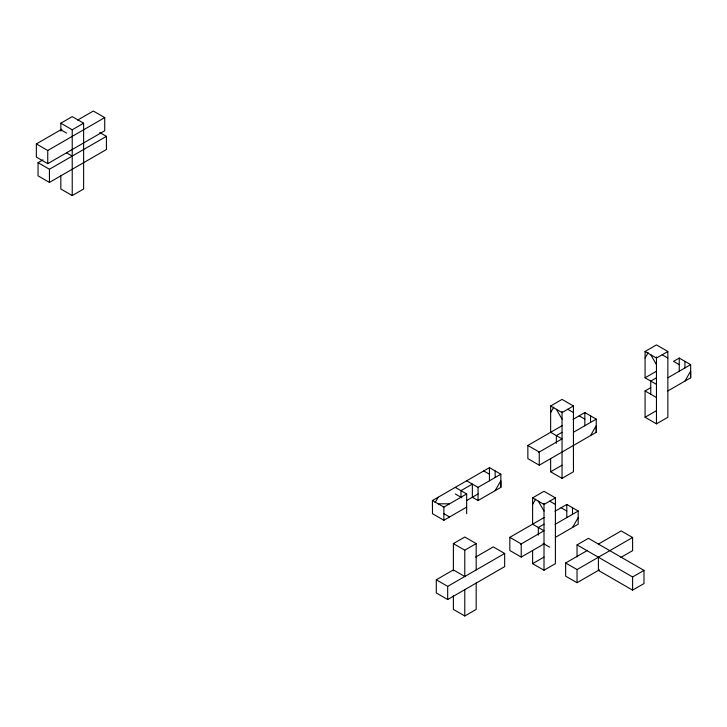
<?xml version="1.0" encoding="UTF-8"?>
<svg xmlns="http://www.w3.org/2000/svg" width="727" height="727" viewBox="0 0 727 727"><rect width="100%" height="100%" fill="white"/><g stroke="black" fill="none" stroke-linecap="round" stroke-linejoin="round"><path stroke-width="1.09" d="M432.474 507.11L432.474 500.53L489.453 467.634L500.848 474.213L500.848 487.372L478.057 500.53L472.359 497.241L472.359 484.082L460.963 490.661L460.963 497.241M500.848 487.372L500.848 480.792L495.151 490.661M562.244 425.613L527.857 445.46L527.857 458.619L539.252 465.198L596.231 432.301L596.231 425.722L590.533 435.591M667.859 390.953L690.65 377.795L690.65 371.215L684.952 381.084M435.064 502.63L438.172 497.241M550.648 412.563L553.756 407.184M532.609 504.447L535.717 499.067M645.067 358.057L648.175 352.668M572.494 527.475L578.192 517.606M60.832 131.142L60.832 123.199L72.227 116.62L83.623 123.199L83.623 188.993L72.227 195.572L60.832 188.993L60.832 175.38M77.607 120.091L93.329 111.022L104.724 117.601L104.724 130.76L47.746 163.648L36.35 157.077L36.35 143.919L61.895 129.17M60.832 123.199L72.227 129.779L83.623 123.199M36.35 143.919L47.746 150.498L104.724 117.601M99.772 132.523L106.415 136.358L106.415 149.517L49.436 182.413L38.04 175.834L38.04 162.675L42.957 159.84M38.04 162.675L49.436 169.255L106.415 136.358M538.662 452.376L562.044 438.881L550.648 432.301L550.648 405.984L562.044 399.405L573.439 405.984L573.439 471.778L562.044 478.357L550.648 471.778L550.648 458.619M656.463 384.365L645.067 377.795L645.067 351.477L656.463 344.898L667.859 351.477L667.859 417.262L656.463 423.841L645.067 417.262L645.067 390.953L650.765 387.664M573.439 405.984L562.044 412.563L550.648 405.984M667.859 351.477L656.463 358.057L645.067 351.477M573.049 419.37L584.835 412.563L596.231 419.143L596.231 432.301M645.067 377.795L656.463 371.215M690.65 377.795L690.65 364.636L679.254 358.057L673.556 361.346L679.254 364.636M562.044 432.301L556.346 435.591L556.346 443.27M656.463 377.795L650.765 381.084L650.765 394.234M443.279 507.455L466.661 493.951L455.266 487.372M477.657 487.599L500.848 474.213M573.439 432.301L596.231 419.143M667.859 377.795L690.65 364.636M466.661 500.53L478.057 493.951M443.87 520.268L443.87 507.11L432.474 500.53L432.474 513.689L443.87 520.268L466.661 507.11M550.648 471.778L562.044 465.198M645.067 417.262L656.463 410.682M453.384 570.831L453.384 543.605L464.78 537.026L476.176 543.605L476.176 569.923M520.632 544.259L544.005 530.765L532.609 524.185L532.609 497.868L544.005 491.288L555.401 497.868L555.401 563.661L544.005 570.241L532.609 563.661L532.609 550.503M453.384 543.605L464.78 550.185L476.176 543.605M555.401 497.868L544.005 504.447L532.609 497.868M475.585 557.109L493.269 546.904L504.665 553.474L504.665 566.633L447.687 599.53L436.291 592.95L436.291 579.792L453.384 569.923L464.78 576.502L464.78 550.185M544.005 543.923L521.214 557.082L509.818 550.503L509.818 537.344L544.205 517.497M555.01 511.254L566.796 504.447L578.192 511.026L578.192 524.185L555.401 537.344M544.005 524.185L538.307 527.475L538.307 535.154M436.291 579.792L447.687 586.371L504.665 553.474M555.01 524.412L578.192 511.026M532.609 563.661L544.005 557.082M577.038 556.964L577.038 544.896L588.434 538.316L643.986 570.395L643.986 583.554L632.59 590.133L598.403 570.395L598.403 557.236M453.384 595.786L453.384 609.399L464.78 615.978L476.176 609.399L476.176 583.081M599.448 569.786L577.038 582.727L565.642 576.147L565.642 562.989L587.007 550.657M598.403 544.078L621.194 530.919L632.59 537.498L632.59 550.657L620.894 557.409M565.642 562.989L577.038 569.568L632.59 537.498M577.038 544.896L632.59 576.974L643.986 570.395M438.172 503.82L449.568 503.82M662.161 354.767L667.859 358.057M645.067 390.953L656.463 397.524M567.742 409.274L573.439 412.563M579.137 415.853L584.835 419.143M60.832 129.779L66.53 133.068M66.53 152.806L72.227 156.096M527.857 445.46L539.252 452.04L539.252 465.198M549.703 501.157L555.401 504.447M561.099 507.737L566.796 511.026M483.755 470.923L489.453 474.213M466.661 480.792L478.057 487.372L478.057 500.53M543.06 543.378L549.703 547.213M455.266 493.951L461.909 497.795M509.818 537.344L521.214 543.923L521.214 557.082M443.87 513.689L449.568 516.979M650.765 354.767L656.463 364.636M556.346 409.274L562.044 419.143M538.307 501.157L544.005 511.026M684.952 361.346L684.952 367.926M679.254 358.057L679.254 371.215M656.463 356.957L656.463 423.841M632.59 576.974L632.59 590.133M590.533 415.853L590.533 422.432M584.835 412.563L584.835 425.722M577.038 569.568L577.038 582.727M572.494 507.737L572.494 514.316M566.796 504.447L566.796 517.606M562.044 411.464L562.044 478.357M544.005 503.348L544.005 570.241M495.151 470.923L495.151 477.503M489.453 467.634L489.453 480.792M466.661 493.951L466.661 513.689M464.78 589.661L464.78 615.978M447.687 586.371L447.687 599.53M72.227 129.779L72.227 195.572M49.436 169.255L49.436 182.413M47.746 150.498L47.746 163.648"/></g></svg>
